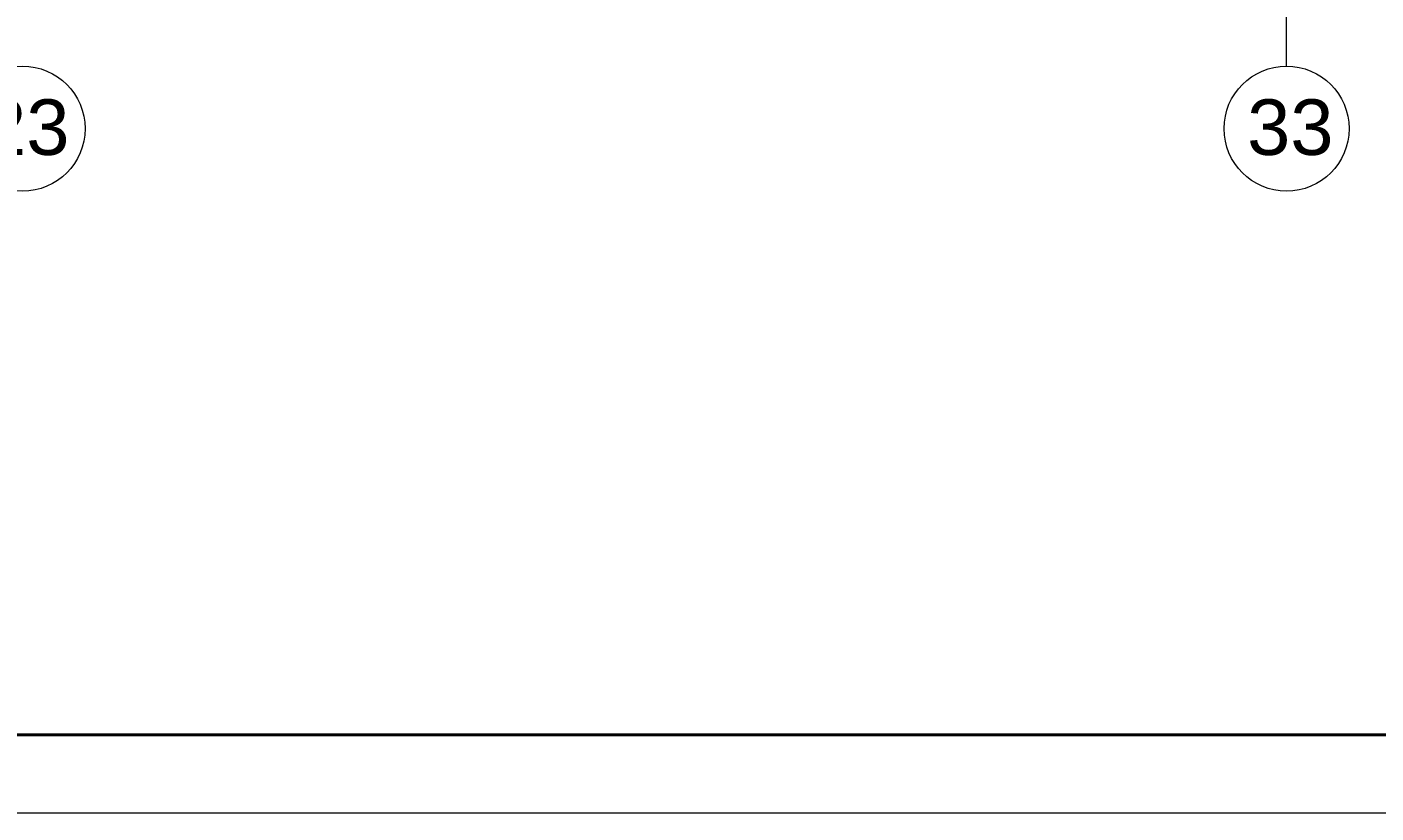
# Model space of a CAD drawing. Header units: millimetres. Extents: x -3817 to 677485, y -22715 to 103890.
# Drawn here: x 24618.1 to 24958, y -19807 to -19609 of the extents above; entities that cross this region are included whole.
import ezdxf

# ---------------------------------------------------------------- set-up
doc = ezdxf.new("R2010")
doc.units = ezdxf.units.MM
doc.layers.add('PDF _Геометрия', color=7, linetype='Continuous', true_color=0x1d1d1d)
doc.layers.add('PDF _Текст', color=7, linetype='Continuous')
doc.styles.add('PDF ArialMT', font='arial.ttf')

msp = doc.modelspace()

# ---------------------------------------------------------------- linework, layer by layer
at = {"layer": 'PDF _Геометрия', "color": 7, "lineweight": 9}
msp.add_lwpolyline([(26917.14, -17468.51), (23606.24, -17468.51), (23606.24, -19807.01), (26917.14, -19807.01)], close=True, dxfattribs=at)
at = {"layer": 'PDF _Геометрия', "color": 7, "lineweight": 40}
msp.add_lwpolyline([(26897.46, -19787.33), (26897.46, -17488.2), (23684.97, -17488.2), (23684.97, -19787.33)], close=True, dxfattribs=at)
at = {"layer": 'PDF _Геометрия', "color": 253, "lineweight": 9, "true_color": 0xaaaaaa}
msp.add_lwpolyline([(24935.47, -19618.88), (24935.47, -19525.3), (24935.47, -19524.9), (24935.47, -19431.32)], dxfattribs=at)
for centre in [(24616.98, -19634.63), (24935.47, -19634.63)]:
    msp.add_circle(centre, 15.75, dxfattribs=at)
at = {"layer": 'PDF _Геометрия', "color": 253, "lineweight": 20, "true_color": 0xaaaaaa}
for centre in [(24616.98, -19634.63), (24935.47, -19634.63)]:
    msp.add_circle(centre, 15.75, dxfattribs=at)

# ---------------------------------------------------------------- texts
at = {"layer": 'PDF _Текст', "color": 9, "true_color": 0xbebebe, "char_height": 14, "attachment_point": 4, "style": 'PDF ArialMT'}
for s, insert in [('23', (24607.04, -19634.35)), ('33', (24925.53, -19634.35))]:
    msp.add_mtext(s, dxfattribs=dict(at, insert=insert))

doc.saveas('drawing.dxf')
